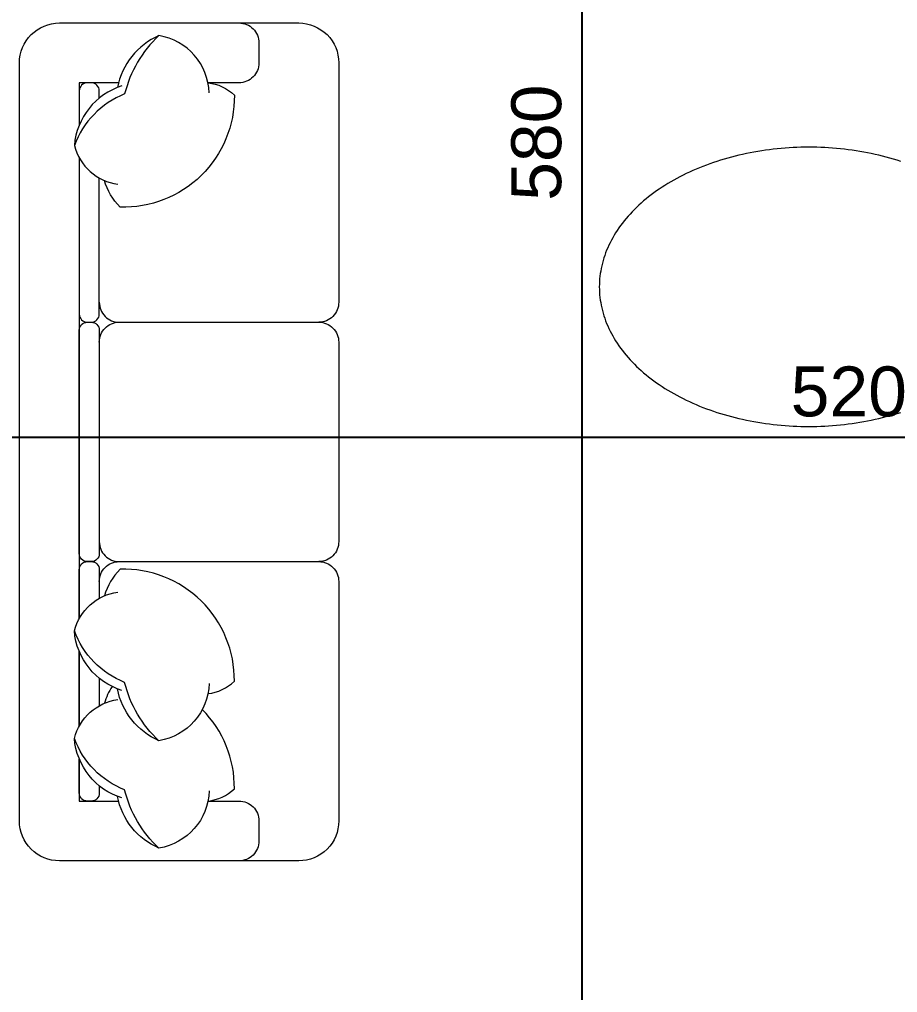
# Model space of a CAD drawing. Header units: centimetres. Extents: x 105417 to 110818, y -55119 to -48326.
# Drawn here: x 106286.5 to 106506.6, y -51200.4 to -50956.5 of the extents above; entities that cross this region are included whole.
import ezdxf

# ---------------------------------------------------------------- set-up
doc = ezdxf.new("R2010")
doc.units = ezdxf.units.CM
doc.header["$LTSCALE"] = 50
doc.header["$MEASUREMENT"] = 0
doc.layers.get('0').update_dxf_attribs({"color": 8})
doc.layers.add('COTE 50ème', color=1, linetype='Continuous')
doc.layers.add('TALUS', color=2, linetype='Continuous')
doc.layers.add('mobilimi', color=8, linetype='Continuous', lineweight=9)
doc.styles.add('RS_TXT_50', font='arial.ttf', dxfattribs={"height": 12.5})
doc.dimstyles.new('RS_50CM_LINEAIRE', dxfattribs={"dimscale": 5, "dimtxt": 12.5, "dimasz": 1.5, "dimexe": 1, "dimexo": 2.5, "dimgap": 1, "dimtad": 1, "dimdec": 1, "dimrnd": 0.5, "dimdsep": 46, "dimtxsty": 'RS_TXT_50', "dimblk1": 'ARCHTICK', "dimblk2": 'ARCHTICK', "dimsah": 1, "dimcen": 2.5, "dimdle": 1, "dimclrt": 4, "dimadec": 0, "dimazin": 2, "dimtfac": 1, "dimtdec": 1, "dimtix": 1, "dimtmove": 2, "dimatfit": 3, "dimfxl": 1, "dimtolj": 1, "dimtzin": 0, "dimarcsym": 0})

# ---------------------------------------------------------------- blocks, each defined once
blk = doc.blocks.new('_ArchTick')
at = {"color": 0, "linetype": 'ByBlock', "const_width": 0.15}
blk.add_lwpolyline([(-0.5, -0.5), (0.5, 0.5)], dxfattribs=at)
blk = doc.blocks.new('*D956')
at = {"layer": 'COTE 50ème', "color": 0, "lineweight": -2, "ltscale": 0.5, "transparency": 16777216}
for p, q in [((106754.35, -51001.51), (106754.35, -51066.17)), ((106234.35, -51018.24), (106234.35, -51066.17)), ((106229.35, -51061.17), (106759.35, -51061.17))]:
    blk.add_line(p, q, dxfattribs=at)
at = {"layer": 'Defpoints', "color": 0, "ltscale": 0.5, "transparency": 16777216}
for p in [(106754.35, -50989.01), (106234.35, -51005.74), (106754.35, -51061.17)]:
    blk.add_point(p, dxfattribs=at)
at = {"layer": 'COTE 50ème', "color": 0, "lineweight": -2, "ltscale": 0.5, "transparency": 16777216, "xscale": 7.5, "yscale": 7.5, "zscale": 7.5, "rotation": 180}
blk.add_blockref('_ArchTick', (106234.35, -51061.17), dxfattribs=at)
at = {"layer": 'COTE 50ème', "color": 0, "lineweight": -2, "ltscale": 0.5, "transparency": 16777216, "xscale": 7.5, "yscale": 7.5, "zscale": 7.5}
blk.add_blockref('_ArchTick', (106754.35, -51061.17), dxfattribs=at)
at = {"layer": 'COTE 50ème', "color": 4, "ltscale": 0.5, "transparency": 16777216, "insert": (106494.35, -51049.79), "char_height": 12.5, "attachment_point": 5, "style": 'RS_TXT_50'}
blk.add_mtext('\\A1;520', dxfattribs=at)
blk = doc.blocks.new('*D1062')
at = {"layer": 'COTE 50ème', "color": 0, "lineweight": -2, "ltscale": 0.5, "transparency": 16777216}
for p, q in [((105995.75, -52042.36), (105995.75, -49967.36)), ((106966.85, -49972.36), (105990.75, -49972.36)), ((106196.86, -52037.36), (105990.75, -52037.36))]:
    blk.add_line(p, q, dxfattribs=at)
at = {"layer": 'Defpoints', "color": 0, "ltscale": 0.5, "transparency": 16777216}
for p in [(105995.75, -49972.36), (106979.35, -49972.36), (106209.36, -52037.36)]:
    blk.add_point(p, dxfattribs=at)
at = {"layer": 'COTE 50ème', "color": 0, "lineweight": -2, "ltscale": 0.5, "transparency": 16777216, "xscale": 7.5, "yscale": 7.5, "zscale": 7.5}
for p, rotation in [((105995.75, -49972.36), 90), ((105995.75, -52037.36), 270)]:
    blk.add_blockref('_ArchTick', p, dxfattribs=dict(at, rotation=rotation))
at = {"layer": 'COTE 50ème', "color": 4, "ltscale": 0.5, "transparency": 16777216, "insert": (105984.37, -51004.86), "char_height": 12.5, "attachment_point": 5, "rotation": 90, "style": 'RS_TXT_50'}
blk.add_mtext('\\A1;2065', dxfattribs=at)
blk = doc.blocks.new('*D1069')
at = {"layer": 'COTE 50ème', "color": 0, "lineweight": -2, "ltscale": 0.5, "transparency": 16777216}
for p, q in [((106427.5, -51282.36), (106427.5, -50692.36)), ((106351.97, -50697.36), (106432.5, -50697.36)), ((106421.94, -51277.36), (106432.5, -51277.36))]:
    blk.add_line(p, q, dxfattribs=at)
at = {"layer": 'Defpoints', "color": 0, "ltscale": 0.5, "transparency": 16777216}
for p in [(106339.47, -50697.36), (106427.5, -50697.36), (106409.44, -51277.36)]:
    blk.add_point(p, dxfattribs=at)
at = {"layer": 'COTE 50ème', "color": 0, "lineweight": -2, "ltscale": 0.5, "transparency": 16777216, "xscale": 7.5, "yscale": 7.5, "zscale": 7.5}
for p, rotation in [((106427.5, -50697.36), 90), ((106427.5, -51277.36), 270)]:
    blk.add_blockref('_ArchTick', p, dxfattribs=dict(at, rotation=rotation))
at = {"layer": 'COTE 50ème', "color": 4, "ltscale": 0.5, "transparency": 16777216, "insert": (106416.12, -50987.36), "char_height": 12.5, "attachment_point": 5, "rotation": 90, "style": 'RS_TXT_50'}
blk.add_mtext('\\A1;580', dxfattribs=at)

msp = doc.modelspace()

# ---------------------------------------------------------------- hatches: boundary and pattern name
at = {"layer": 'TALUS', "ltscale": 0.5, "true_color": 0xf8991e, "transparency": 33554610}
h = msp.add_hatch(color=30, dxfattribs=at)
h.dxf.hatch_style = 1
h.paths.add_polyline_path([(107294.35, -50822.36), (107324.35, -50822.36), (107324.35, -49972.36), (107294.35, -49972.36)])
h.paths.add_polyline_path([(106319.35, -50962.36), (106319.35, -50962.36), (106319.35, -50957.36), (106319.35, -50957.36)])
edge = h.paths.add_edge_path()
edge.add_line((106894.35, -50987.36), (106724.35, -50987.34))
edge.add_line((106724.35, -50987.34), (106724.35, -50987.36))
edge.add_line((106724.35, -50987.36), (106704.35, -50987.36))
edge.add_line((106704.35, -50987.36), (106344.35, -50987.36))
edge.add_line((106344.35, -50987.36), (106344.35, -50987.36))
edge.add_line((106344.35, -50987.36), (106894.25, -50987.36))
edge.add_line((106894.25, -50987.36), (106894.35, -51192.36))
edge.add_line((106894.35, -51192.36), (106894.46, -51192.36))
edge.add_arc((106892.01, -51193.36), 2.64, 22.2557, 27.5785)
edge.add_line((106894.35, -51192.14), (106894.35, -51153.36))
edge.add_line((106894.35, -51153.36), (106894.35, -51153.36))
edge.add_line((106894.35, -51153.36), (106894.35, -50987.36))
h.paths.add_polyline_path([(106259.35, -50982.36), (106259.35, -50962.36), (106209.35, -50962.36), (106209.35, -50982.36)])
h.paths.add_polyline_path([(106319.35, -50982.36), (106259.35, -50982.36), (106259.35, -50962.36), (106319.35, -50962.36), (106209.35, -50962.36), (106209.35, -50982.36), (106209.35, -50982.36), (106319.35, -50982.36), (106319.35, -50987.36), (106319.35, -50987.36)])

# ---------------------------------------------------------------- linework, layer by layer
at = {"layer": 'mobilimi'}
for points in [[(106356.54, -50957.36, -0.414214), (106366.54, -50967.36), (106366.54, -51027.36, -0.414214), (106361.54, -51032.36, -0.414214), (106366.54, -51037.36), (106366.54, -51087.36, -0.414214), (106361.54, -51092.36, -0.414214), (106366.54, -51097.36), (106366.54, -51157.36, -0.414214), (106356.54, -51167.36), (106296.54, -51167.36, -0.414214), (106286.54, -51157.36), (106286.54, -50967.36, -0.414214), (106296.54, -50957.36)], [(106301.54, -51090.36), (106301.54, -51034.36, -0.414214), (106303.54, -51032.36), (106304.54, -51032.36, -0.414214), (106306.54, -51034.36), (106306.54, -51090.36, -0.414214), (106304.54, -51092.36), (106303.54, -51092.36, -0.414214)]]:
    msp.add_lwpolyline(points, format="xyb", close=True, dxfattribs=at)
for points in [[(106341.54, -50957.36, -0.414214), (106346.54, -50962.36), (106346.54, -50967.36, -0.414214), (106341.54, -50972.36), (106333.8, -50972.36)], [(106321.5, -50960.54, 0.14773), (106312.9, -50975.16, 0.213343), (106300.3, -50988.05, 0.178662)], [(106334.1, -50974.87, 0.356772), (106321.5, -50960.54, 0.249542), (106311.11, -50973.53, -9.61688)], [(106312.22, -50973.14, 0.306663), (106300.3, -50988.05, 0.30633), (106311.18, -50997.79, -0.872847)], [(106306.54, -50976.18), (106306.54, -50974.36, 0.414214), (106304.54, -50972.36), (106303.54, -50972.36, 0.414214), (106301.54, -50974.36)], [(106333.79, -50972.35, -0.165541), (106340.4, -50975.44, -0.425989), (106311.76, -51003.53, -0.121523), (106307.81, -50996.86, 7.115464)], [(106301.54, -50974.36), (106301.54, -50982.88, 0.414214)], [(106301.54, -50991.2), (106301.54, -51030.36, 0.414214), (106303.54, -51032.36), (106304.54, -51032.36, 0.414214), (106306.54, -51030.36), (106306.54, -50996.23, 0.414214)], [(106306.54, -51027.36, 0.414214), (106311.54, -51032.36), (106361.54, -51032.36, 0.414214)], [(106306.54, -51037.36, -0.414214), (106311.54, -51032.36)], [(106306.54, -51087.36, 0.414214), (106311.54, -51092.36)], [(106301.54, -51106.59), (106301.54, -51094.36, -0.414214), (106303.54, -51092.36), (106304.54, -51092.36, -0.414214), (106306.54, -51094.36), (106306.54, -51101.56, -0.414214)], [(106306.54, -51097.36, -0.414214), (106311.54, -51092.36), (106361.54, -51092.36, -0.414214)], [(106333.79, -51125.44, 0.165541), (106340.4, -51122.35, 0.425989), (106311.76, -51094.26, 0.121523), (106307.81, -51100.93, -7.115464)], [(106312.22, -51124.65, -0.306663), (106300.3, -51109.74, -0.30633), (106311.18, -51100, 0.872847)], [(106321.5, -51137.25, -0.14773), (106312.9, -51122.63, -0.213343), (106300.3, -51109.74, -0.178662)], [(106301.54, -51133.53), (106301.54, -51114.91, -0.414214)], [(106306.54, -51121.61), (106306.54, -51128.49, -0.414214)], [(106309.76, -51123.67, 0.071865), (106307.81, -51127.86, -7.115464)], [(106334.1, -51122.92, -0.356772), (106321.5, -51137.25, -0.249542), (106311.11, -51124.26, 9.61688)], [(106312.22, -51151.59, -0.306663), (106300.3, -51136.67, -0.30633), (106311.18, -51126.93, 0.872847)], [(106333.79, -51152.37, 0.165541), (106340.4, -51149.28, 0.200231), (106332.35, -51129.43, 0.121523)], [(106321.5, -51164.18, -0.14773), (106312.9, -51149.57, -0.213343), (106300.3, -51136.67, -0.178662)], [(106301.54, -51141.84), (106301.54, -51152.36), (106311.37, -51152.36, -0.414214)], [(106301.54, -51150.36), (106301.54, -51141.84, -0.414214)], [(106306.54, -51148.55), (106306.54, -51150.36, -0.414214), (106304.54, -51152.36), (106303.54, -51152.36, -0.414214), (106301.54, -51150.36)], [(106334.1, -51149.85, -0.356772), (106321.5, -51164.18, -0.249542), (106311.11, -51151.2, 9.61688)], [(106333.8, -51152.36), (106341.54, -51152.36, -0.414214), (106346.54, -51157.36), (106346.54, -51162.36, -0.414214), (106341.54, -51167.36)]]:
    msp.add_lwpolyline(points, format="xyb", dxfattribs=at)
for points in [[(106311.37, -50972.36), (106301.54, -50972.36), (106301.54, -50982.88)], [(106301.54, -50991.2), (106301.54, -51106.59)], [(106301.54, -51114.91), (106301.54, -51133.53)]]:
    msp.add_lwpolyline(points, dxfattribs=at)
for points in [[(106507.37, -50992.05, 0), (106506.48, -50991.76, 0), (106505.57, -50991.49, 0), (106504.66, -50991.23, 0), (106503.74, -50990.98, 0), (106502.81, -50990.74, 0), (106501.88, -50990.51, 0), (106500.94, -50990.29, 0), (106499.99, -50990.09, 0), (106499.04, -50989.9, 0), (106498.09, -50989.72, 0), (106497.13, -50989.55, 0), (106496.16, -50989.4, 0), (106495.19, -50989.25, 0), (106494.22, -50989.12, 0), (106493.24, -50989, 0), (106492.26, -50988.9, 0), (106491.27, -50988.8, 0), (106490.29, -50988.72, 0), (106489.3, -50988.65, 0), (106488.31, -50988.6, 0), (106487.32, -50988.55, 0), (106486.33, -50988.52, 0), (106485.33, -50988.5, 0), (106484.34, -50988.5, 0), (106483.35, -50988.5, 0), (106482.35, -50988.52, 0), (106481.36, -50988.55, 0), (106480.37, -50988.6, 0), (106479.38, -50988.65, 0), (106478.39, -50988.72, 0), (106477.4, -50988.8, 0), (106476.42, -50988.9, 0), (106475.44, -50989, 0), (106474.46, -50989.12, 0), (106473.49, -50989.25, 0), (106472.52, -50989.4, 0), (106471.55, -50989.55, 0), (106470.59, -50989.72, 0), (106469.63, -50989.9, 0), (106468.68, -50990.09, 0), (106467.74, -50990.29, 0), (106466.8, -50990.51, 0), (106465.87, -50990.74, 0), (106464.94, -50990.98, 0), (106464.02, -50991.23, 0), (106463.11, -50991.49, 0), (106462.2, -50991.76, 0), (106461.3, -50992.05, 0), (106460.42, -50992.34, 0), (106459.54, -50992.65, 0), (106458.66, -50992.97, 0), (106457.8, -50993.3, 0), (106456.95, -50993.64, 0), (106456.11, -50993.99, 0), (106455.27, -50994.35, 0), (106454.45, -50994.72, 0), (106453.64, -50995.1, 0), (106452.84, -50995.5, 0), (106452.05, -50995.9, 0), (106451.27, -50996.31, 0), (106450.51, -50996.73, 0), (106449.75, -50997.17, 0), (106449.01, -50997.61, 0), (106448.28, -50998.06, 0), (106447.57, -50998.52, 0), (106446.87, -50998.98, 0), (106446.18, -50999.46, 0), (106445.5, -50999.95, 0), (106444.84, -51000.44, 0), (106444.19, -51000.94, 0), (106443.56, -51001.45, 0), (106442.94, -51001.97, 0), (106442.34, -51002.5, 0), (106441.75, -51003.03, 0), (106441.18, -51003.57, 0), (106440.62, -51004.12, 0), (106440.08, -51004.68, 0), (106439.55, -51005.24, 0), (106439.04, -51005.81, 0), (106438.54, -51006.38, 0), (106438.07, -51006.96, 0), (106437.61, -51007.55, 0), (106437.16, -51008.14, 0), (106436.73, -51008.74, 0), (106436.32, -51009.34, 0), (106435.93, -51009.95, 0), (106435.55, -51010.56, 0), (106435.2, -51011.18, 0), (106434.86, -51011.8, 0), (106434.53, -51012.43, 0), (106434.23, -51013.06, 0), (106433.94, -51013.7, 0), (106433.67, -51014.33, 0), (106433.42, -51014.97, 0), (106433.19, -51015.62, 0), (106432.97, -51016.26, 0), (106432.78, -51016.91, 0), (106432.6, -51017.57, 0), (106432.44, -51018.22, 0), (106432.3, -51018.88, 0), (106432.18, -51019.53, 0), (106432.07, -51020.19, 0), (106431.99, -51020.85, 0), (106431.92, -51021.51, 0), (106431.88, -51022.17, 0), (106431.85, -51022.84, 0), (106431.84, -51023.5, 0)], [(106431.84, -51023.5, 0), (106431.85, -51024.16, 0), (106431.88, -51024.82, 0), (106431.92, -51025.48, 0), (106431.99, -51026.15, 0), (106432.07, -51026.81, 0), (106432.18, -51027.46, 0), (106432.3, -51028.12, 0), (106432.44, -51028.78, 0), (106432.6, -51029.43, 0), (106432.78, -51030.08, 0), (106432.97, -51030.73, 0), (106433.19, -51031.38, 0), (106433.42, -51032.02, 0), (106433.67, -51032.66, 0), (106433.94, -51033.3, 0), (106434.23, -51033.94, 0), (106434.53, -51034.57, 0), (106434.86, -51035.19, 0), (106435.2, -51035.81, 0), (106435.55, -51036.43, 0), (106435.93, -51037.05, 0), (106436.32, -51037.65, 0), (106436.73, -51038.26, 0), (106437.16, -51038.85, 0), (106437.61, -51039.45, 0), (106438.07, -51040.03, 0), (106438.54, -51040.61, 0), (106439.04, -51041.19, 0), (106439.55, -51041.76, 0), (106440.08, -51042.32, 0), (106440.62, -51042.87, 0), (106441.18, -51043.42, 0), (106441.75, -51043.96, 0), (106442.34, -51044.5, 0), (106442.94, -51045.02, 0), (106443.56, -51045.54, 0), (106444.19, -51046.05, 0), (106444.84, -51046.55, 0), (106445.5, -51047.05, 0), (106446.18, -51047.53, 0), (106446.87, -51048.01, 0), (106447.57, -51048.48, 0), (106448.28, -51048.94, 0), (106449.01, -51049.39, 0), (106449.75, -51049.83, 0), (106450.51, -51050.26, 0), (106451.27, -51050.68, 0), (106452.05, -51051.1, 0), (106452.84, -51051.5, 0), (106453.64, -51051.89, 0), (106454.45, -51052.27, 0), (106455.27, -51052.65, 0), (106456.11, -51053.01, 0), (106456.95, -51053.36, 0), (106457.8, -51053.7, 0), (106458.66, -51054.03, 0), (106459.54, -51054.35, 0), (106460.42, -51054.65, 0), (106461.3, -51054.95, 0), (106462.2, -51055.23, 0), (106463.11, -51055.51, 0), (106464.02, -51055.77, 0), (106464.94, -51056.02, 0), (106465.87, -51056.26, 0), (106466.8, -51056.49, 0), (106467.74, -51056.7, 0), (106468.68, -51056.91, 0), (106469.63, -51057.1, 0), (106470.59, -51057.28, 0), (106471.55, -51057.44, 0), (106472.52, -51057.6, 0), (106473.49, -51057.74, 0), (106474.46, -51057.87, 0), (106475.44, -51057.99, 0), (106476.42, -51058.1, 0), (106477.4, -51058.19, 0), (106478.39, -51058.27, 0), (106479.38, -51058.34, 0), (106480.37, -51058.4, 0), (106481.36, -51058.44, 0), (106482.35, -51058.47, 0), (106483.35, -51058.49, 0), (106484.34, -51058.5, 0), (106485.33, -51058.49, 0), (106486.33, -51058.47, 0), (106487.32, -51058.44, 0), (106488.31, -51058.4, 0), (106489.3, -51058.34, 0), (106490.29, -51058.27, 0), (106491.27, -51058.19, 0), (106492.26, -51058.1, 0), (106493.24, -51057.99, 0), (106494.22, -51057.87, 0), (106495.19, -51057.74, 0), (106496.16, -51057.6, 0), (106497.13, -51057.44, 0), (106498.09, -51057.28, 0), (106499.04, -51057.1, 0), (106499.99, -51056.91, 0), (106500.94, -51056.7, 0), (106501.88, -51056.49, 0), (106502.81, -51056.26, 0), (106503.74, -51056.02, 0), (106504.66, -51055.77, 0), (106505.57, -51055.51, 0), (106506.48, -51055.23, 0), (106507.37, -51054.95, 0)]]:
    msp.add_polyline3d(points, dxfattribs=at)

# ---------------------------------------------------------------- dimensions: what is measured, and where the dimension line sits
at = {"layer": 'COTE 50ème', "ltscale": 0.5}
for base, p1, p2, picture, middle in [((105995.75, -49972.36), (106209.36, -52037.36), (106979.35, -49972.36), '*D1062', (105984.37, -51004.86)), ((106427.5, -50697.36), (106409.44, -51277.36), (106339.47, -50697.36), '*D1069', (106416.12, -50987.36))]:
    dim = msp.add_linear_dim(base=base, p1=p1, p2=p2, angle=90, dimstyle='RS_50CM_LINEAIRE', dxfattribs=at)
    dim.commit()
    dim.dimension.update_dxf_attribs({"geometry": picture, "text_midpoint": middle})
dim = msp.add_linear_dim(base=(106754.35, -51061.17), p1=(106234.35, -51005.74), p2=(106754.35, -50989.01), dimstyle='RS_50CM_LINEAIRE', dxfattribs=at)
dim.commit()
dim.dimension.update_dxf_attribs({"geometry": '*D956', "text_midpoint": (106494.35, -51049.79)})

doc.saveas('drawing.dxf')
